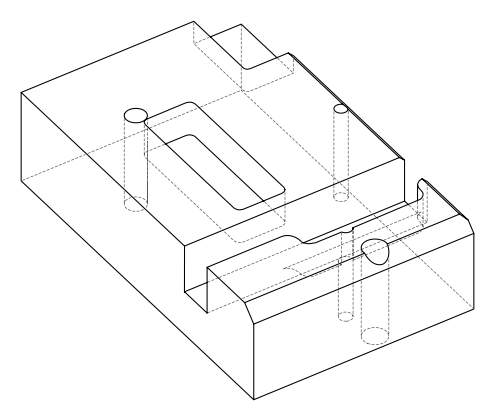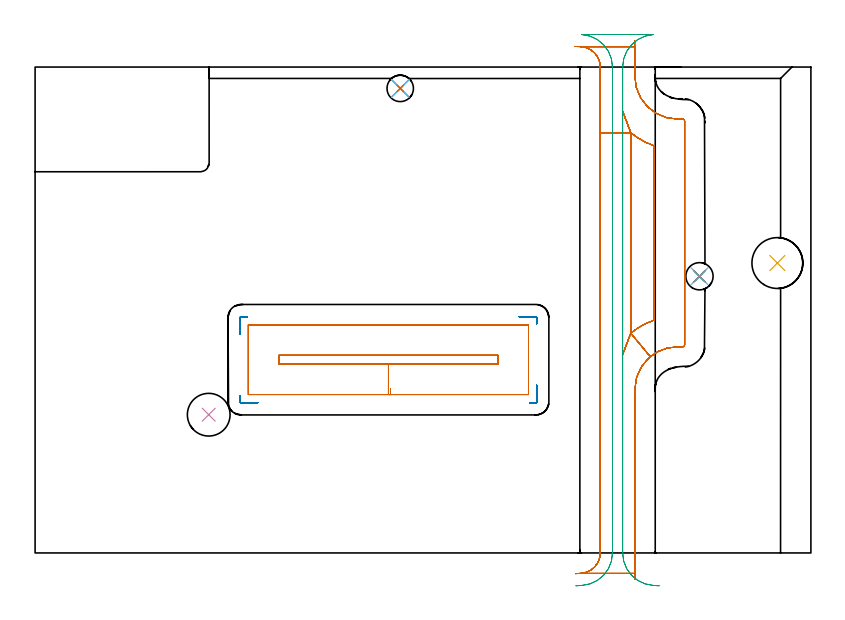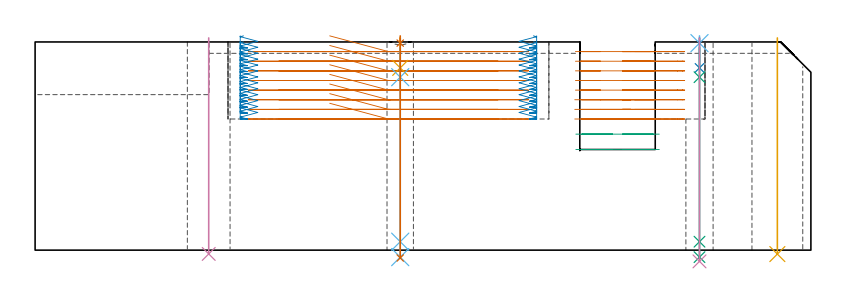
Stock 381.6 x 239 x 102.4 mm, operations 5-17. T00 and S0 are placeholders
(PLAN: 17 operations, 13 tool changes, 76.9 min)
(1 AREA_MILL | FG_CHAMFER_SURFACE | UGT0205_001 | 3.13 min | 2977 mm3)
(2 AREA_MILL_1 | FG_CHAMFER_SURFACE_1 | UGT0205_001 | 1.24 min | 1169 mm3)
(3 AREA_MILL_2 | FG_CHAMFER_SURFACE_2 | UGT0205_001 | 11.19 min | 26403 mm3)
(4 MILL_CORNER_NOTCH_RECTANGULAR | CORNER_NOTCH_RECTANGULAR | NXT0201_009 | Follow Part, ap 2, ae 75% | 25.01 min | 114018 mm3)
(5 MILL_OPEN_POCKET | POCKET_OPEN | UGT0201_094 | Follow Part, ap 5, ae 75% | 24.66 min | 779135 mm3)
(6 MILL_RECTANGULAR_POCKET | POCKET_RECTANGULAR_STRAIGHT | NXT0201_011 | Follow Part, ap 3, ae 75% | 6.26 min | 2045 mm3)
(7 MILL_RECTANGULAR_SLOT | SLOT_RECTANGULAR | UGT0201_004 | Follow Part, ap 8, ae 75% | 2.5 min | 132761 mm3)
(8 INDEXABLE_INSERT_DRILL_THROUGH_HOLE_FROM_SOLID | STEP1HOLE | NXT0302_013 | 0.43 min | 35383 mm3)
(9 INDEXABLE_INSERT_DRILL_THROUGH_HOLE_FROM_SOLID_1 | STEP1HOLE_3 | NXT0302_021 | 0.43 min | 49278 mm3)
(10 SPOT_DRILL | STEP1HOLE_1 | NXT0321_9005460120000 | 0.03 min | 0 mm3)
(11 SPOT_DRILL_1 | STEP1HOLE_2 | NXT0321_9005460120000 | 0.03 min | 1 mm3)
(12 DRILL_BLIND_HOLE_INTO_CENTER | STEP1HOLE_1 | NXT0301_056 | 0.06 min | 101 mm3)
(13 GUN_DRILL_THROUGH_HOLE | STEP1HOLE_1 | UGT0307_005 | 0.5 min | 3647 mm3)
(14 DRILL_TO_ENLARGE_THROUGH_HOLE | STEP1HOLE_1 | UGT0301_268 | 0.44 min | 6679 mm3)
(15 DRILL_BLIND_HOLE_INTO_CENTER_1 | STEP1HOLE_2 | NXT0301_056 | 0.06 min | 669 mm3)
(16 GUN_DRILL_THROUGH_HOLE_1 | STEP1HOLE_2 | UGT0307_005 | 0.5 min | 4894 mm3)
(17 DRILL_TO_ENLARGE_THROUGH_HOLE_1 | STEP1HOLE_2 | NXT0301_101 | 0.43 min | 8014 mm3)
(TOOL UGT0205_001 | Chamfer Mill 20 x 3 x 45 deg. | D20 FL50 Z2)
(TOOL NXT0201_009 | ENDMILL 8mm [2P460-0800-NA 1630] | D8 FL26 Z6)
(TOOL UGT0201_094 | End mill 20 mm | D20 FL38 Z4)
(TOOL NXT0201_011 | ENDMILL 12mm [2P460-1200-NA 1630] | D12 FL38 Z6)
(TOOL UGT0201_004 | End Mill 32 mm | D32 FL53 Z6)
(TOOL NXT0302_013 | Index. Insert Drill 21mm [880-D2100L25-05] | D21 PA176 FL105 Z2)
(TOOL NXT0302_021 | Index. Insert Drill 25mm [880-D2500L25-05] | D25 PA176 FL125 Z2)
(TOOL NXT0321_9005460120000 | NC Spot Drill, 142deg, 12mm, Carbide, Uncoated | D12 PA142 FL30 Z2)
(TOOL NXT0301_056 | Carbide Drill 8.5mm [860.1-0850-026A1-MM 2214] | D8.5 PA140 FL47 Z2)
(TOOL UGT0307_005 | Gun Drill 8.3 mm | D8.3 PA130 FL24 Z1)
(TOOL UGT0301_268 | Twist Drill 13.4 mm | D13.4 PA118 FL108 Z2)
(TOOL NXT0301_101 | Carbide Drill 13mm [860.1-1300-104A1-MM 2214] | D13 PA140 FL123 Z2)
(OP 5 MILL_OPEN_POCKET)
G17 G21 G94 G90
T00 M6
G54
G17 G0 G90 X295. Y-13. S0 M3
G43 Z112.4 H0
Z97.662
G94 G1 Y-10. F250.
Y80.4 F500.
G2 X302.583 Y96.555 R21.
G1 X293. Y108.095
G2 X304.5 Y114.514 R36.
G1 Y200.286
G2 X293. Y206.705 R36.
G1 X288.873 Y217.62
X293. Y206.705
Y108.095
X288.873 Y97.18
X293. Y108.095
X302.583 Y96.555
G2 X316. Y101.4 R21.
G1 X318.5
G3 X319.5 Y102.4 R1.
G1 Y212.4
G3 X318.5 Y213.4 R1.
G1 X316.
G2 X295. Y234.4 R21.
G1 Y249.
X269.859
G3 X269.093 Y248.97 R10.
G1 X269.095 Y248.94
G2 X278. Y239. R10.
G1 Y0.
G2 X268.774 Y-9.97 R10.
G1 X265.783 Y-10.202 F250.
G0 X295. Y-13. Z92.925
G1 Y-10.
Y80.4 F500.
G2 X302.583 Y96.555 R21.
G1 X293. Y108.095
G2 X304.5 Y114.514 R36.
G1 Y200.286
G2 X293. Y206.705 R36.
G1 X288.873 Y217.62
X293. Y206.705
Y108.095
X288.873 Y97.18
X293. Y108.095
X302.583 Y96.555
G2 X316. Y101.4 R21.
G1 X318.5
G3 X319.5 Y102.4 R1.
G1 Y212.4
G3 X318.5 Y213.4 R1.
G1 X316.
G2 X295. Y234.4 R21.
G1 Y249.
X268.447
Y248.99
G2 X278. Y239. R10.
G1 Y0.
G2 X268.774 Y-9.97 R10.
G1 X265.783 Y-10.202 F250.
G0 X295. Y-13. Z88.187
G1 Y-10.
Y80.4 F500.
G2 X302.583 Y96.555 R21.
G1 X293. Y108.095
G2 X304.5 Y114.514 R36.
G1 Y200.286
G2 X293. Y206.705 R36.
G1 X288.873 Y217.62
X293. Y206.705
Y108.095
X288.873 Y97.18
X293. Y108.095
X302.583 Y96.555
G2 X316. Y101.4 R21.
G1 X318.5
G3 X319.5 Y102.4 R1.
G1 Y212.4
G3 X318.5 Y213.4 R1.
G1 X316.
G2 X295. Y234.4 R21.
G1 Y249.
X268.447
Y248.99
G2 X278. Y239. R10.
G1 Y0.
G2 X268.774 Y-9.97 R10.
G1 X265.783 Y-10.202 F250.
G0 X295. Y-13. Z83.45
G1 Y-10.
Y80.4 F500.
G2 X302.583 Y96.555 R21.
G1 X293. Y108.095
G2 X304.5 Y114.514 R36.
G1 Y200.286
G2 X293. Y206.705 R36.
G1 X288.873 Y217.62
X293. Y206.705
Y108.095
X288.873 Y97.18
X293. Y108.095
X302.583 Y96.555
G2 X316. Y101.4 R21.
G1 X318.5
G3 X319.5 Y102.4 R1.
G1 Y212.4
G3 X318.5 Y213.4 R1.
G1 X316.
G2 X295. Y234.4 R21.
G1 Y249.
X268.447
Y248.99
G2 X278. Y239. R10.
G1 Y0.
G2 X268.774 Y-9.97 R10.
G1 X265.783 Y-10.202 F250.
G0 X295. Y-13. Z78.712
G1 Y-10.
Y80.4 F500.
G2 X302.583 Y96.555 R21.
G1 X293. Y108.095
G2 X304.5 Y114.514 R36.
G1 Y200.286
G2 X293. Y206.705 R36.
G1 X288.873 Y217.62
X293. Y206.705
Y108.095
X288.873 Y97.18
X293. Y108.095
X302.583 Y96.555
G2 X316. Y101.4 R21.
G1 X318.5
G3 X319.5 Y102.4 R1.
G1 Y212.4
G3 X318.5 Y213.4 R1.
G1 X316.
G2 X295. Y234.4 R21.
G1 Y249.
X268.447
Y248.99
G2 X278. Y239. R10.
G1 Y0.
G2 X268.774 Y-9.97 R10.
G1 X265.783 Y-10.202 F250.
G0 Z112.4
X265.45 Y249.124
Z73.975
G1 X268.447 Y248.99
G2 X278. Y239. R10. F500.
G1 Y206.705
X293.
Y108.095
X288.873 Y97.18
X293. Y108.095
G2 X304.5 Y114.514 R36.
G1 Y200.286
G2 X293. Y206.705 R36.
G1 X288.873 Y217.62
X293. Y206.705
X278.
Y0.
G2 X268.774 Y-9.97 R10.
G1 Y-10.
X295.
Y80.4
G2 X316. Y101.4 R21.
G1 X318.5
G3 X319.5 Y102.4 R1.
G1 Y212.4
G3 X318.5 Y213.4 R1.
G1 X316.
G2 X295. Y234.4 R21.
G1 Y249.
Y252. F250.
G0 X265.45 Y249.124 Z69.237
G1 X268.447 Y248.99
G2 X278. Y239. R10. F500.
G1 Y206.705
X293.
Y108.095
X288.873 Y97.18
X293. Y108.095
G2 X304.5 Y114.514 R36.
G1 Y200.286
G2 X293. Y206.705 R36.
G1 X288.873 Y217.62
X293. Y206.705
X278.
Y0.
G2 X268.774 Y-9.97 R10.
G1 Y-10.
X295.
Y80.4
G2 X316. Y101.4 R21.
G1 X318.5
G3 X319.5 Y102.4 R1.
G1 Y212.4
G3 X318.5 Y213.4 R1.
G1 X316.
G2 X295. Y234.4 R21.
G1 Y249.
Y252. F250.
G0 X265.45 Y249.124 Z64.5
G1 X268.447 Y248.99
G2 X278. Y239. R10. F500.
G1 Y206.705
X293.
Y108.095
X288.873 Y97.18
X293. Y108.095
G2 X304.5 Y114.514 R36.
G1 Y200.286
G2 X293. Y206.705 R36.
G1 X288.873 Y217.62
X293. Y206.705
X278.
Y0.
G2 X268.774 Y-9.97 R10.
G1 Y-10.
X295.
Y80.4
G2 X316. Y101.4 R21.
G1 X318.5
G3 X319.5 Y102.4 R1.
G1 Y212.4
G3 X318.5 Y213.4 R1.
G1 X316.
G2 X295. Y234.4 R21.
G1 Y249.
Y252. F250.
G0 Z112.4
X144.923 Y92.9
Z105.4
G1 X173.8 Z97.662
X227.7 F500.
Y97.2
X119.9
Y92.9
X173.8
Y77.9
X242.7
Y112.2
X104.9
Y77.9
X173.8
X174.8
Y80.9 F250.
G0 X144.923 Y92.9 Z100.662
G1 X173.8 Z92.925
X227.7 F500.
Y97.2
X119.9
Y92.9
X173.8
Y77.9
X242.7
Y112.2
X104.9
Y77.9
X173.8
X174.8
Y80.9 F250.
G0 X144.923 Y92.9 Z95.925
G1 X173.8 Z88.187
X227.7 F500.
Y97.2
X119.9
Y92.9
X173.8
Y77.9
X242.7
Y112.2
X104.9
Y77.9
X173.8
X174.8
Y80.9 F250.
G0 X144.923 Y92.9 Z91.187
G1 X173.8 Z83.45
X227.7 F500.
Y97.2
X119.9
Y92.9
X173.8
Y77.9
X242.7
Y112.2
X104.9
Y77.9
X173.8
X174.8
Y80.9 F250.
G0 X144.923 Y92.9 Z86.45
G1 X173.8 Z78.712
X227.7 F500.
Y97.2
X119.9
Y92.9
X173.8
Y77.9
X242.7
Y112.2
X104.9
Y77.9
X173.8
X174.8
Y80.9 F250.
G0 X144.923 Y92.9 Z81.712
G1 X173.8 Z73.975
X227.7 F500.
Y97.2
X119.9
Y92.9
X173.8
Y77.9
X242.7
Y112.2
X104.9
Y77.9
X173.8
X174.8
Y80.9 F250.
G0 X144.923 Y92.9 Z76.975
G1 X173.8 Z69.237
X227.7 F500.
Y97.2
X119.9
Y92.9
X173.8
Y77.9
X242.7
Y112.2
X104.9
Y77.9
X173.8
X174.8
Y80.9 F250.
G0 X144.923 Y92.9 Z72.237
G1 X173.8 Z64.5
X227.7 F500.
Y97.2
X119.9
Y92.9
X173.8
Y77.9
X242.7
Y112.2
X104.9
Y77.9
X173.8
X174.8
Y80.9 F250.
G0 Z112.4
M5
M2
(OP 6 MILL_RECTANGULAR_POCKET)
G17 G21 G94 G90
T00 M6
G54
G17 G0 G90 X102.494 Y116.2 S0 M3
G43 Z112.4 H1
Z105.4
G94 G1 X101.3 Z105.08 F250.
X101.21 Z105.056
X101.01 Y116.09 Z104.995
X100.9 Y115.89 Z104.934
Y115.8 Z104.91
Y107.562 Z102.702
Y115.8 Z100.495
Y115.89 Z100.471
X101.01 Y116.09 Z100.41
X101.21 Y116.2 Z100.349
X101.3 Z100.324
X104.434 Z99.485
X101.3
G3 X100.9 Y115.8 R0.4
G1 Y112.641
G0 X102.494 Y116.2 Z102.485
G1 X101.3 Z102.165
X101.21 Z102.141
X101.01 Y116.09 Z102.08
X100.9 Y115.89 Z102.018
Y115.8 Z101.994
Y107.562 Z99.787
Y115.8 Z97.58
Y115.89 Z97.555
X101.01 Y116.09 Z97.494
X101.21 Y116.2 Z97.433
X101.3 Z97.409
X104.434 Z96.569
X101.3
G3 X100.9 Y115.8 R0.4
G1 Y112.641
G0 X102.494 Y116.2 Z99.569
G1 X101.3 Z99.25
X101.21 Z99.225
X101.01 Y116.09 Z99.164
X100.9 Y115.89 Z99.103
Y115.8 Z99.079
Y107.562 Z96.872
Y115.8 Z94.664
Y115.89 Z94.64
X101.01 Y116.09 Z94.579
X101.21 Y116.2 Z94.518
X101.3 Z94.494
X104.434 Z93.654
X101.3
G3 X100.9 Y115.8 R0.4
G1 Y112.641
G0 X102.494 Y116.2 Z96.654
G1 X101.3 Z96.334
X101.21 Z96.31
X101.01 Y116.09 Z96.249
X100.9 Y115.89 Z96.188
Y115.8 Z96.164
Y107.562 Z93.956
Y115.8 Z91.749
Y115.89 Z91.725
X101.01 Y116.09 Z91.663
X101.21 Y116.2 Z91.602
X101.3 Z91.578
X104.434 Z90.739
X101.3
G3 X100.9 Y115.8 R0.4
G1 Y112.641
G0 X102.494 Y116.2 Z93.739
G1 X101.3 Z93.419
X101.21 Z93.395
X101.01 Y116.09 Z93.333
X100.9 Y115.89 Z93.272
Y115.8 Z93.248
Y107.562 Z91.041
Y115.8 Z88.833
Y115.89 Z88.809
X101.01 Y116.09 Z88.748
X101.21 Y116.2 Z88.687
X101.3 Z88.663
X104.434 Z87.823
X101.3
G3 X100.9 Y115.8 R0.4
G1 Y112.641
G0 X102.494 Y116.2 Z90.823
G1 X101.3 Z90.503
X101.21 Z90.479
X101.01 Y116.09 Z90.418
X100.9 Y115.89 Z90.357
Y115.8 Z90.333
Y107.562 Z88.125
Y115.8 Z85.918
Y115.89 Z85.894
X101.01 Y116.09 Z85.833
X101.21 Y116.2 Z85.772
X101.3 Z85.747
X104.434 Z84.908
X101.3
G3 X100.9 Y115.8 R0.4
G1 Y112.641
G0 X102.494 Y116.2 Z87.908
G1 X101.3 Z87.588
X101.21 Z87.564
X101.01 Y116.09 Z87.503
X100.9 Y115.89 Z87.441
Y115.8 Z87.417
Y107.562 Z85.21
Y115.8 Z83.003
Y115.89 Z82.978
X101.01 Y116.09 Z82.917
X101.21 Y116.2 Z82.856
X101.3 Z82.832
X104.434 Z81.992
X101.3
G3 X100.9 Y115.8 R0.4
G1 Y112.641
G0 X102.494 Y116.2 Z84.992
G1 X101.3 Z84.673
X101.21 Z84.648
X101.01 Y116.09 Z84.587
X100.9 Y115.89 Z84.526
Y115.8 Z84.502
Y107.562 Z82.295
Y115.8 Z80.087
Y115.89 Z80.063
X101.01 Y116.09 Z80.002
X101.21 Y116.2 Z79.941
X101.3 Z79.917
X104.434 Z79.077
X101.3
G3 X100.9 Y115.8 R0.4
G1 Y112.641
G0 X102.494 Y116.2 Z82.077
G1 X101.3 Z81.757
X101.21 Z81.733
X101.01 Y116.09 Z81.672
X100.9 Y115.89 Z81.611
Y115.8 Z81.587
Y107.562 Z79.379
Y115.8 Z77.172
Y115.89 Z77.148
X101.01 Y116.09 Z77.086
X101.21 Y116.2 Z77.025
X101.3 Z77.001
X104.434 Z76.162
X101.3
G3 X100.9 Y115.8 R0.4
G1 Y112.641
G0 X102.501 Y116.2 Z79.162
G1 X101.3 Z78.84
X101.21 Z78.816
X101.01 Y116.09 Z78.754
X100.9 Y115.89 Z78.693
Y115.8 Z78.669
Y107.569 Z76.464
Y115.8 Z74.258
Y115.89 Z74.234
X101.01 Y116.09 Z74.173
X101.21 Y116.2 Z74.112
X101.3 Z74.088
X104.441 Z73.246
X101.3
G3 X100.9 Y115.8 R0.4
G1 Y112.641
G0 X102.501 Y116.2 Z76.246
G1 X101.3 Z75.924
X101.21 Z75.9
X101.01 Y116.09 Z75.839
X100.9 Y115.89 Z75.778
Y115.8 Z75.754
Y107.569 Z73.548
Y115.8 Z71.343
Y115.89 Z71.319
X101.01 Y116.09 Z71.258
X101.21 Y116.2 Z71.197
X101.3 Z71.172
X104.441 Z70.331
X101.3
G3 X100.9 Y115.8 R0.4
G1 Y112.641
G0 X102.494 Y116.2 Z73.331
G1 X101.3 Z73.011
X101.21 Z72.987
X101.01 Y116.09 Z72.926
X100.9 Y115.89 Z72.864
Y115.8 Z72.84
Y107.562 Z70.633
Y115.8 Z68.426
Y115.89 Z68.401
X101.01 Y116.09 Z68.34
X101.21 Y116.2 Z68.279
X101.3 Z68.255
X104.434 Z67.415
X101.3
G3 X100.9 Y115.8 R0.4
G1 Y112.641
G0 X102.494 Y116.2 Z70.415
G1 X101.3 Z70.096
X101.21 Z70.071
X101.01 Y116.09 Z70.01
X100.9 Y115.89 Z69.949
Y115.8 Z69.925
Y107.562 Z67.718
Y115.8 Z65.51
Y115.89 Z65.486
X101.01 Y116.09 Z65.425
X101.21 Y116.2 Z65.364
X101.3 Z65.34
X104.434 Z64.5
X101.3
G3 X100.9 Y115.8 R0.4
G1 Y112.641
G0 Z112.4
Y75.517
Z105.4
G1 Y74.3 Z105.074
Y74.21 Z105.05
X101.01 Y74.01 Z104.989
X101.21 Y73.9 Z104.928
X101.3 Z104.903
X109.515 Z102.702
X101.3 Z100.501
X101.21 Z100.477
X101.01 Y74.01 Z100.416
X100.9 Y74.21 Z100.355
Y74.3 Z100.331
Y77.457 Z99.485
Y74.3
G3 X101.3 Y73.9 R0.4
G1 X104.485
G0 X100.9 Y75.517 Z102.485
G1 Y74.3 Z102.159
Y74.21 Z102.134
X101.01 Y74.01 Z102.073
X101.21 Y73.9 Z102.012
X101.3 Z101.988
X109.515 Z99.787
X101.3 Z97.586
X101.21 Z97.562
X101.01 Y74.01 Z97.501
X100.9 Y74.21 Z97.439
Y74.3 Z97.415
Y77.457 Z96.569
Y74.3
G3 X101.3 Y73.9 R0.4
G1 X104.485
G0 X100.9 Y75.517 Z99.569
G1 Y74.3 Z99.243
Y74.21 Z99.219
X101.01 Y74.01 Z99.158
X101.21 Y73.9 Z99.097
X101.3 Z99.073
X109.515 Z96.872
X101.3 Z94.67
X101.21 Z94.646
X101.01 Y74.01 Z94.585
X100.9 Y74.21 Z94.524
Y74.3 Z94.5
Y77.457 Z93.654
Y74.3
G3 X101.3 Y73.9 R0.4
G1 X104.487
G0 X100.9 Y75.517 Z96.654
G1 Y74.3 Z96.328
Y74.21 Z96.304
X101.01 Y74.01 Z96.243
X101.21 Y73.9 Z96.181
X101.3 Z96.157
X109.515 Z93.956
X101.3 Z91.755
X101.21 Z91.731
X101.01 Y74.01 Z91.67
X100.9 Y74.21 Z91.609
Y74.3 Z91.585
Y77.457 Z90.739
Y74.3
G3 X101.3 Y73.9 R0.4
G1 X104.487
G0 X100.9 Y75.517 Z93.739
G1 Y74.3 Z93.412
Y74.21 Z93.388
X101.01 Y74.01 Z93.327
X101.21 Y73.9 Z93.266
X101.3 Z93.242
X109.515 Z91.041
X101.3 Z88.84
X101.21 Z88.816
X101.01 Y74.01 Z88.754
X100.9 Y74.21 Z88.693
Y74.3 Z88.669
Y77.457 Z87.823
Y74.3
G3 X101.3 Y73.9 R0.4
G1 X104.485
G0 X100.9 Y75.517 Z90.823
G1 Y74.3 Z90.497
Y74.21 Z90.473
X101.01 Y74.01 Z90.412
X101.21 Y73.9 Z90.351
X101.3 Z90.326
X109.515 Z88.125
X101.3 Z85.924
X101.21 Z85.9
X101.01 Y74.01 Z85.839
X100.9 Y74.21 Z85.778
Y74.3 Z85.754
Y77.457 Z84.908
Y74.3
G3 X101.3 Y73.9 R0.4
G1 X104.485
G0 X100.9 Y75.517 Z87.908
G1 Y74.3 Z87.582
Y74.21 Z87.557
X101.01 Y74.01 Z87.496
X101.21 Y73.9 Z87.435
X101.3 Z87.411
X109.515 Z85.21
X101.3 Z83.009
X101.21 Z82.985
X101.01 Y74.01 Z82.924
X100.9 Y74.21 Z82.862
Y74.3 Z82.838
Y77.457 Z81.992
Y74.3
G3 X101.3 Y73.9 R0.4
G1 X104.487
G0 X100.9 Y75.517 Z84.992
G1 Y74.3 Z84.666
Y74.21 Z84.642
X101.01 Y74.01 Z84.581
X101.21 Y73.9 Z84.52
X101.3 Z84.496
X109.515 Z82.295
X101.3 Z80.093
X101.21 Z80.069
X101.01 Y74.01 Z80.008
X100.9 Y74.21 Z79.947
Y74.3 Z79.923
Y77.457 Z79.077
Y74.3
G3 X101.3 Y73.9 R0.4
G1 X104.487
G0 X100.9 Y75.517 Z82.077
G1 Y74.3 Z81.751
Y74.21 Z81.727
X101.01 Y74.01 Z81.666
X101.21 Y73.9 Z81.604
X101.3 Z81.58
X109.515 Z79.379
X101.3 Z77.178
X101.21 Z77.154
X101.01 Y74.01 Z77.093
X100.9 Y74.21 Z77.032
Y74.3 Z77.008
Y77.457 Z76.162
Y74.3
G3 X101.3 Y73.9 R0.4
G1 X104.485
G0 X100.9 Y75.518 Z79.162
G1 Y74.3 Z78.835
Y74.21 Z78.811
X101.01 Y74.01 Z78.75
X101.21 Y73.9 Z78.689
X101.3 Z78.665
X109.514 Z76.464
X101.3 Z74.263
X101.21 Z74.239
X101.01 Y74.01 Z74.178
X100.9 Y74.21 Z74.116
Y74.3 Z74.092
Y77.458 Z73.246
Y74.3
G3 X101.3 Y73.9 R0.4
G1 X104.485
G0 X100.9 Y75.518 Z76.246
G1 Y74.3 Z75.92
Y74.21 Z75.896
X101.01 Y74.01 Z75.835
X101.21 Y73.9 Z75.773
X101.3 Z75.749
X109.514 Z73.548
X101.3 Z71.347
X101.21 Z71.323
X101.01 Y74.01 Z71.262
X100.9 Y74.21 Z71.201
Y74.3 Z71.177
Y77.458 Z70.331
Y74.3
G3 X101.3 Y73.9 R0.4
G1 X104.485
G0 X100.9 Y75.518 Z73.331
G1 Y74.3 Z73.004
Y74.21 Z72.98
X101.01 Y74.01 Z72.919
X101.21 Y73.9 Z72.858
X101.3 Z72.834
X109.514 Z70.633
X101.3 Z68.432
X101.21 Z68.408
X101.01 Y74.01 Z68.347
X100.9 Y74.21 Z68.286
Y74.3 Z68.262
Y77.458 Z67.415
Y74.3
G3 X101.3 Y73.9 R0.4
G1 X104.487
G0 X100.9 Y75.518 Z70.415
G1 Y74.3 Z70.089
Y74.21 Z70.065
X101.01 Y74.01 Z70.004
X101.21 Y73.9 Z69.943
X101.3 Z69.918
X109.514 Z67.718
X101.3 Z65.517
X101.21 Z65.493
X101.01 Y74.01 Z65.431
X100.9 Y74.21 Z65.37
Y74.3 Z65.346
Y77.458 Z64.5
Y74.3
G3 X101.3 Y73.9 R0.4
G1 X104.487
G0 Z112.4
X245.099
Z105.4
G1 X246.3 Z105.078
X246.39 Z105.054
X246.59 Y74.01 Z104.993
X246.7 Y74.21 Z104.932
Y74.3 Z104.908
Y82.531 Z102.702
Y74.3 Z100.497
Y74.21 Z100.473
X246.59 Y74.01 Z100.412
X246.39 Y73.9 Z100.351
X246.3 Z100.326
X243.159 Z99.485
X246.3
G3 X246.7 Y74.3 R0.4
G1 Y77.437
G0 X245.099 Y73.9 Z102.485
G1 X246.3 Z102.163
X246.39 Z102.139
X246.59 Y74.01 Z102.078
X246.7 Y74.21 Z102.017
Y74.3 Z101.992
Y82.531 Z99.787
Y74.3 Z97.582
Y74.21 Z97.557
X246.59 Y74.01 Z97.496
X246.39 Y73.9 Z97.435
X246.3 Z97.411
X243.159 Z96.569
X246.3
G3 X246.7 Y74.3 R0.4
G1 Y77.437
G0 X245.099 Y73.9 Z99.569
G1 X246.3 Z99.248
X246.39 Z99.223
X246.59 Y74.01 Z99.162
X246.7 Y74.21 Z99.101
Y74.3 Z99.077
Y82.531 Z96.872
Y74.3 Z94.666
Y74.21 Z94.642
X246.59 Y74.01 Z94.581
X246.39 Y73.9 Z94.52
X246.3 Z94.496
X243.159 Z93.654
X246.3
G3 X246.7 Y74.3 R0.4
G1 Y77.437
G0 X245.099 Y73.9 Z96.654
G1 X246.3 Z96.332
X246.39 Z96.308
X246.59 Y74.01 Z96.247
X246.7 Y74.21 Z96.186
Y74.3 Z96.162
Y82.531 Z93.956
Y74.3 Z91.751
Y74.21 Z91.727
X246.59 Y74.01 Z91.665
X246.39 Y73.9 Z91.604
X246.3 Z91.58
X243.159 Z90.739
X246.3
G3 X246.7 Y74.3 R0.4
G1 Y77.437
G0 X245.099 Y73.9 Z93.739
G1 X246.3 Z93.417
X246.39 Z93.393
X246.59 Y74.01 Z93.331
X246.7 Y74.21 Z93.27
Y74.3 Z93.246
Y82.531 Z91.041
Y74.3 Z88.835
Y74.21 Z88.811
X246.59 Y74.01 Z88.75
X246.39 Y73.9 Z88.689
X246.3 Z88.665
X243.159 Z87.823
X246.3
G3 X246.7 Y74.3 R0.4
G1 Y77.437
G0 X245.099 Y73.9 Z90.823
G1 X246.3 Z90.501
X246.39 Z90.477
X246.59 Y74.01 Z90.416
X246.7 Y74.21 Z90.355
Y74.3 Z90.331
Y82.531 Z88.125
Y74.3 Z85.92
Y74.21 Z85.896
X246.59 Y74.01 Z85.835
X246.39 Y73.9 Z85.774
X246.3 Z85.749
X243.159 Z84.908
X246.3
G3 X246.7 Y74.3 R0.4
G1 Y77.437
G0 X245.099 Y73.9 Z87.908
G1 X246.3 Z87.586
X246.39 Z87.562
X246.59 Y74.01 Z87.501
X246.7 Y74.21 Z87.44
Y74.3 Z87.415
Y82.531 Z85.21
Y74.3 Z83.005
Y74.21 Z82.98
X246.59 Y74.01 Z82.919
X246.39 Y73.9 Z82.858
X246.3 Z82.834
X243.159 Z81.992
X246.3
G3 X246.7 Y74.3 R0.4
G1 Y77.437
G0 X245.099 Y73.9 Z84.992
G1 X246.3 Z84.671
X246.39 Z84.646
X246.59 Y74.01 Z84.585
X246.7 Y74.21 Z84.524
Y74.3 Z84.5
Y82.531 Z82.295
Y74.3 Z80.089
Y74.21 Z80.065
X246.59 Y74.01 Z80.004
X246.39 Y73.9 Z79.943
X246.3 Z79.919
X243.159 Z79.077
X246.3
G3 X246.7 Y74.3 R0.4
G1 Y77.437
G0 X245.099 Y73.9 Z82.077
G1 X246.3 Z81.755
X246.39 Z81.731
X246.59 Y74.01 Z81.67
X246.7 Y74.21 Z81.609
Y74.3 Z81.585
Y82.531 Z79.379
Y74.3 Z77.174
Y74.21 Z77.15
X246.59 Y74.01 Z77.088
X246.39 Y73.9 Z77.027
X246.3 Z77.003
X243.159 Z76.162
X246.3
G3 X246.7 Y74.3 R0.4
G1 Y77.437
G0 X245.099 Y73.9 Z79.162
G1 X246.3 Z78.84
X246.39 Z78.816
X246.59 Y74.01 Z78.754
X246.7 Y74.21 Z78.693
Y74.3 Z78.669
Y82.531 Z76.464
Y74.3 Z74.258
Y74.21 Z74.234
X246.59 Y74.01 Z74.173
X246.39 Y73.9 Z74.112
X246.3 Z74.088
X243.159 Z73.246
X246.3
G3 X246.7 Y74.3 R0.4
G1 Y77.437
G0 X245.099 Y73.9 Z76.246
G1 X246.3 Z75.924
X246.39 Z75.9
X246.59 Y74.01 Z75.839
X246.7 Y74.21 Z75.778
Y74.3 Z75.754
Y82.531 Z73.548
Y74.3 Z71.343
Y74.21 Z71.319
X246.59 Y74.01 Z71.258
X246.39 Y73.9 Z71.197
X246.3 Z71.172
X243.159 Z70.331
X246.3
G3 X246.7 Y74.3 R0.4
G1 Y77.437
G0 X245.099 Y73.9 Z73.331
G1 X246.3 Z73.009
X246.39 Z72.985
X246.59 Y74.01 Z72.924
X246.7 Y74.21 Z72.863
Y74.3 Z72.838
Y82.531 Z70.633
Y74.3 Z68.428
Y74.21 Z68.403
X246.59 Y74.01 Z68.342
X246.39 Y73.9 Z68.281
X246.3 Z68.257
X243.159 Z67.415
X246.3
G3 X246.7 Y74.3 R0.4
G1 Y77.437
G0 X245.099 Y73.9 Z70.415
G1 X246.3 Z70.094
X246.39 Z70.069
X246.59 Y74.01 Z70.008
X246.7 Y74.21 Z69.947
Y74.3 Z69.923
Y82.531 Z67.718
Y74.3 Z65.512
Y74.21 Z65.488
X246.59 Y74.01 Z65.427
X246.39 Y73.9 Z65.366
X246.3 Z65.342
X243.159 Z64.5
X246.3
G3 X246.7 Y74.3 R0.4
G1 Y77.437
G0 Z112.4
Y114.586
Z105.4
G1 Y115.8 Z105.075
Y115.89 Z105.051
X246.59 Y116.09 Z104.99
X246.39 Y116.2 Z104.929
X246.3 Z104.904
X238.082 Z102.702
X246.3 Z100.5
X246.39 Z100.476
X246.59 Y116.09 Z100.415
X246.7 Y115.89 Z100.354
Y115.8 Z100.33
Y112.647 Z99.485
Y115.8
G3 X246.3 Y116.2 R0.4
G1 X243.15
G0 X246.7 Y114.586 Z102.485
G1 Y115.8 Z102.16
Y115.89 Z102.135
X246.59 Y116.09 Z102.074
X246.39 Y116.2 Z102.013
X246.3 Z101.989
X238.082 Z99.787
X246.3 Z97.585
X246.39 Z97.561
X246.59 Y116.09 Z97.5
X246.7 Y115.89 Z97.438
Y115.8 Z97.414
Y112.647 Z96.569
Y115.8
G3 X246.3 Y116.2 R0.4
G1 X243.15
G0 X246.7 Y114.586 Z99.569
G1 Y115.8 Z99.244
Y115.89 Z99.22
X246.59 Y116.09 Z99.159
X246.39 Y116.2 Z99.098
X246.3 Z99.074
X238.082 Z96.872
X246.3 Z94.669
X246.39 Z94.645
X246.59 Y116.09 Z94.584
X246.7 Y115.89 Z94.523
Y115.8 Z94.499
Y112.647 Z93.654
Y115.8
G3 X246.3 Y116.2 R0.4
G1 X243.15
G0 X246.7 Y114.586 Z96.654
G1 Y115.8 Z96.329
Y115.89 Z96.305
X246.59 Y116.09 Z96.244
X246.39 Y116.2 Z96.182
X246.3 Z96.158
X238.082 Z93.956
X246.3 Z91.754
X246.39 Z91.73
X246.59 Y116.09 Z91.669
X246.7 Y115.89 Z91.608
Y115.8 Z91.584
Y112.647 Z90.739
Y115.8
G3 X246.3 Y116.2 R0.4
G1 X243.15
G0 X246.7 Y114.586 Z93.739
G1 Y115.8 Z93.413
Y115.89 Z93.389
X246.59 Y116.09 Z93.328
X246.39 Y116.2 Z93.267
X246.3 Z93.243
X238.082 Z91.041
X246.3 Z88.839
X246.39 Z88.815
X246.59 Y116.09 Z88.753
X246.7 Y115.89 Z88.692
Y115.8 Z88.668
Y112.647 Z87.823
Y115.8
G3 X246.3 Y116.2 R0.4
G1 X243.148
G0 X246.7 Y114.586 Z90.823
G1 Y115.8 Z90.498
Y115.89 Z90.474
X246.59 Y116.09 Z90.413
X246.39 Y116.2 Z90.352
X246.3 Z90.327
X238.082 Z88.125
X246.3 Z85.923
X246.39 Z85.899
X246.59 Y116.09 Z85.838
X246.7 Y115.89 Z85.777
Y115.8 Z85.753
Y112.647 Z84.908
Y115.8
G3 X246.3 Y116.2 R0.4
G1 X243.148
G0 X246.7 Y114.586 Z87.908
G1 Y115.8 Z87.583
Y115.89 Z87.558
X246.59 Y116.09 Z87.497
X246.39 Y116.2 Z87.436
X246.3 Z87.412
X238.082 Z85.21
X246.3 Z83.008
X246.39 Z82.984
X246.59 Y116.09 Z82.923
X246.7 Y115.89 Z82.861
Y115.8 Z82.837
Y112.647 Z81.992
Y115.8
G3 X246.3 Y116.2 R0.4
G1 X243.15
G0 X246.7 Y114.586 Z84.992
G1 Y115.8 Z84.667
Y115.89 Z84.643
X246.59 Y116.09 Z84.582
X246.39 Y116.2 Z84.521
X246.3 Z84.497
X238.082 Z82.295
X246.3 Z80.092
X246.39 Z80.068
X246.59 Y116.09 Z80.007
X246.7 Y115.89 Z79.946
Y115.8 Z79.922
Y112.647 Z79.077
Y115.8
G3 X246.3 Y116.2 R0.4
G1 X243.15
G0 X246.7 Y114.586 Z82.077
G1 Y115.8 Z81.752
Y115.89 Z81.728
X246.59 Y116.09 Z81.667
X246.39 Y116.2 Z81.605
X246.3 Z81.581
X238.082 Z79.379
X246.3 Z77.177
X246.39 Z77.153
X246.59 Y116.09 Z77.092
X246.7 Y115.89 Z77.031
Y115.8 Z77.007
Y112.647 Z76.162
Y115.8
G3 X246.3 Y116.2 R0.4
G1 X243.147
G0 X246.7 Y114.586 Z79.162
G1 Y115.8 Z78.836
Y115.89 Z78.812
X246.59 Y116.09 Z78.751
X246.39 Y116.2 Z78.69
X246.3 Z78.666
X238.082 Z76.464
X246.3 Z74.262
X246.39 Z74.238
X246.59 Y116.09 Z74.176
X246.7 Y115.89 Z74.115
Y115.8 Z74.091
Y112.647 Z73.246
Y115.8
G3 X246.3 Y116.2 R0.4
G1 X243.147
G0 X246.7 Y114.586 Z76.246
G1 Y115.8 Z75.921
Y115.89 Z75.897
X246.59 Y116.09 Z75.836
X246.39 Y116.2 Z75.775
X246.3 Z75.75
X238.082 Z73.548
X246.3 Z71.346
X246.39 Z71.322
X246.59 Y116.09 Z71.261
X246.7 Y115.89 Z71.2
Y115.8 Z71.176
Y112.647 Z70.331
Y115.8
G3 X246.3 Y116.2 R0.4
G1 X243.15
G0 X246.7 Y114.586 Z73.331
G1 Y115.8 Z73.006
Y115.89 Z72.981
X246.59 Y116.09 Z72.92
X246.39 Y116.2 Z72.859
X246.3 Z72.835
X238.082 Z70.633
X246.3 Z68.431
X246.39 Z68.407
X246.59 Y116.09 Z68.346
X246.7 Y115.89 Z68.284
Y115.8 Z68.26
Y112.647 Z67.415
Y115.8
G3 X246.3 Y116.2 R0.4
G1 X243.15
G0 X246.7 Y114.586 Z70.415
G1 Y115.8 Z70.09
Y115.89 Z70.066
X246.59 Y116.09 Z70.005
X246.39 Y116.2 Z69.944
X246.3 Z69.92
X238.082 Z67.718
X246.3 Z65.515
X246.39 Z65.491
X246.59 Y116.09 Z65.43
X246.7 Y115.89 Z65.369
Y115.8 Z65.345
Y112.647 Z64.5
Y115.8
G3 X246.3 Y116.2 R0.4
G1 X243.15
G0 Z112.4
M5
M2
(OP 7 MILL_RECTANGULAR_SLOT)
G17 G21 G94 G90
T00 M6
G54
G17 G0 G90 X307.015 Y-16.154 S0 M3
G43 Z112.4 H0
Z57.057
G94 G1 X304.021 Y-15.97 F250.
G2 X289. Y0. R16. F500.
G1 Y239.
G2 X304.021 Y254.97 R16.
G1 Y255.
X268.979
Y254.97
G2 X284. Y239. R16.
G1 Y0.
G2 X268.979 Y-15.97 R16.
G1 X265.985 Y-16.154 F250.
G0 X307.015 Z49.5
G1 X304.021 Y-15.97
G2 X289. Y0. R16. F500.
G1 Y239.
G2 X304.021 Y254.97 R16.
G1 Y255.
X268.979
Y254.97
G2 X284. Y239. R16.
G1 Y0.
G2 X268.979 Y-15.97 R16.
G1 X265.985 Y-16.154 F250.
G0 Z112.4
M5
M2
(OP 8 INDEXABLE_INSERT_DRILL_THROUGH_HOLE_FROM_SOLID)
G17 G21 G94 G90
T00 M6
G54
G17 G0 G90 X85.4 Y68. S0 M3
G43 Z112.4 H1
G94 G81 G98 Z-1.867 F250. R104.4
G80
M5
M2
(OP 9 INDEXABLE_INSERT_DRILL_THROUGH_HOLE_FROM_SOLID_1)
G17 G21 G94 G90
T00 M6
G54
G17 G0 G90 X365.1 Y142.6 S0 M3
G43 Z112.4 H1
G94 G81 G98 Z-1.937 F250. R104.4
G80
M5
M2
(OP 10 SPOT_DRILL)
G17 G21 G94 G90
T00 M6
G54
G17 G0 G90 X326.8 Y136.1 S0 M3
G43 Z112.4 H0
G94 G81 G98 Z101.823 F250. R105.4
G80
M5
M2
(OP 11 SPOT_DRILL_1)
G17 G21 G94 G90
T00 M6
G54
G17 G0 G90 X179.6 Y228.5 S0 M3
G43 Z112.4 H0
G94 G81 G98 Z101.84 F250. R105.4
G80
M5
M2
(OP 12 DRILL_BLIND_HOLE_INTO_CENTER)
G17 G21 G94 G90
T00 M6
G54
G17 G0 G90 X326.8 Y136.1 S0 M3
G43 Z112.4 H1
G94 G81 G98 Z89.65 F250. R104.4
G80
M5
M2
(OP 13 GUN_DRILL_THROUGH_HOLE)
G17 G21 G94 G90
T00 M6
G54
G17 G0 G90 X326.8 Y136.1 M8
G43 Z112.4 H0
Z99.703
S716 M3
G94 G1 Z85.075 F125. M26
G4 X.084
Z4.15 F250.
G4 X.084
Z-3.435 F125.
G4 X.084
M5
M9
G0 Z99.703
Z112.4
M2
(OP 14 DRILL_TO_ENLARGE_THROUGH_HOLE)
G17 G21 G94 G90
T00 M6
G54
G17 G0 G90 X326.8 Y136.1 S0 M3
G43 Z112.4 H0
G94 G73 G98 Z-5.526 F250. Q11.992 R104.4
G80
M5
M2
(OP 15 DRILL_BLIND_HOLE_INTO_CENTER_1)
G17 G21 G94 G90
T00 M6
G54
G17 G0 G90 X179.6 Y228.5 S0 M3
G43 Z112.4 H1
G94 G81 G98 Z89.65 F250. R104.4
G80
M5
M2
(OP 16 GUN_DRILL_THROUGH_HOLE_1)
G17 G21 G94 G90
T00 M6
G54
G17 G0 G90 X179.6 Y228.5 M8
G43 Z112.4 H0
Z99.448
S716 M3
G94 G1 Z85.075 F125. M26
G4 X.084
Z4.15 F250.
G4 X.084
Z-3.435 F125.
G4 X.084
M5
M9
G0 Z99.448
Z112.4
M2
(OP 17 DRILL_TO_ENLARGE_THROUGH_HOLE_1)
G17 G21 G94 G90
T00 M6
G54
G17 G0 G90 X179.6 Y228.5 S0 M3
G43 Z112.4 H1
G94 G73 G98 Z-3.866 F250. Q11.807 R104.4
G80
M5
M2
